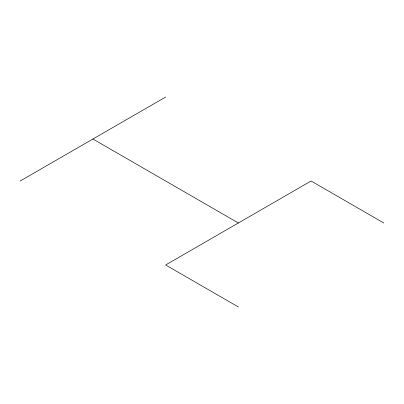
<?xml version="1.0" encoding="UTF-8"?>
<svg xmlns="http://www.w3.org/2000/svg" width="404" height="404" viewBox="0 0 404 404"><rect width="100%" height="100%" fill="white"/><g stroke="black" fill="none" stroke-linecap="round" stroke-linejoin="round"><path stroke-width="0.61" d="M20.2 181.007L165.64 97.041M383.8 222.993L311.08 181.007L165.64 264.979L238.36 306.959M92.92 139.021L238.36 222.993"/></g></svg>
